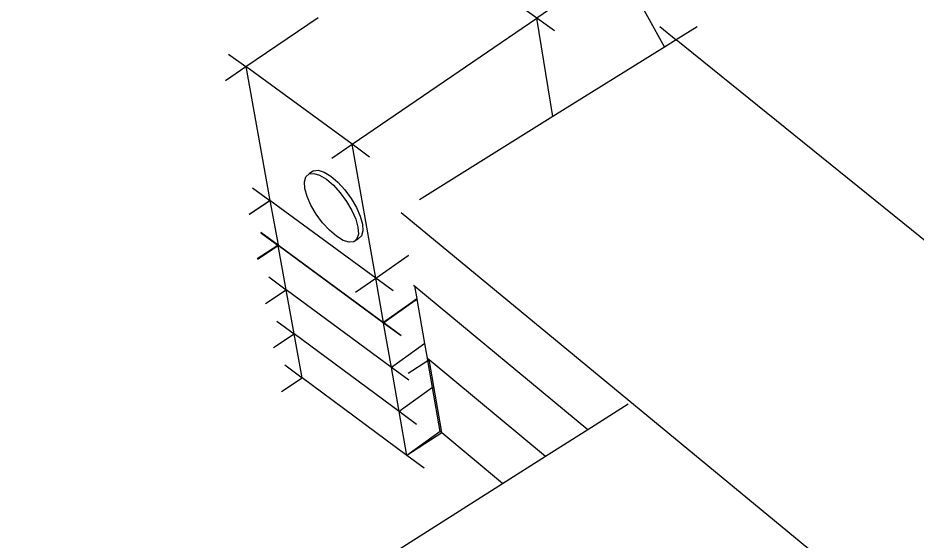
# Model space of a CAD drawing. Header units: inches. Extents: x 105 to 795, y 0 to 500.
# Drawn here: x 319.5 to 375.2, y 280.8 to 313.2 of the extents above; entities that cross this region are included whole.
import ezdxf

# ---------------------------------------------------------------- set-up
doc = ezdxf.new("R2010")
doc.units = ezdxf.units.IN
doc.header["$MEASUREMENT"] = 0

# ---------------------------------------------------------------- blocks, each defined once
blk = doc.blocks.new('block 296')
at = {"color": 7, "lineweight": 25, "true_color": 0xffffff}
blk.add_lwpolyline([(335.776, 290.057), (337.058, 290.911)], dxfattribs=at)
blk = doc.blocks.new('block 297')
at = {"color": 7, "lineweight": 25, "true_color": 0xffffff}
blk.add_lwpolyline([(344.632, 285.301), (343.552, 286.101)], dxfattribs=at)
blk = doc.blocks.new('block 298')
at = {"color": 7, "lineweight": 25, "true_color": 0xffffff}
blk.add_lwpolyline([(335.983, 291.707), (337.058, 290.911)], dxfattribs=at)
blk = doc.blocks.new('block 299')
at = {"color": 7, "lineweight": 25, "true_color": 0xffffff}
blk.add_lwpolyline([(343.552, 286.101), (337.058, 290.911)], dxfattribs=at)
blk = doc.blocks.new('block 300')
at = {"color": 7, "lineweight": 25, "true_color": 0xffffff}
blk.add_lwpolyline([(345.611, 287.588), (343.552, 286.101)], dxfattribs=at)
blk = doc.blocks.new('block 301')
at = {"color": 7, "lineweight": 25, "true_color": 0xffffff}
blk.add_lwpolyline([(345.611, 287.588), (345.697, 287.643)], dxfattribs=at)
blk = doc.blocks.new('block 314')
at = {"color": 7, "lineweight": 25, "true_color": 0xffffff}
blk.add_lwpolyline([(335.285, 292.778), (336.566, 293.631)], dxfattribs=at)
blk = doc.blocks.new('block 315')
at = {"color": 7, "lineweight": 25, "true_color": 0xffffff}
blk.add_lwpolyline([(344.154, 288.021), (343.074, 288.82)], dxfattribs=at)
blk = doc.blocks.new('block 316')
at = {"color": 7, "lineweight": 25, "true_color": 0xffffff}
blk.add_lwpolyline([(335.492, 294.425), (336.566, 293.631)], dxfattribs=at)
blk = doc.blocks.new('block 317')
at = {"color": 7, "lineweight": 25, "true_color": 0xffffff}
blk.add_lwpolyline([(343.074, 288.82), (336.566, 293.631)], dxfattribs=at)
blk = doc.blocks.new('block 318')
at = {"color": 7, "lineweight": 25, "true_color": 0xffffff}
blk.add_lwpolyline([(345.14, 290.308), (343.074, 288.82)], dxfattribs=at)
blk = doc.blocks.new('block 319')
at = {"color": 7, "lineweight": 25, "true_color": 0xffffff}
blk.add_lwpolyline([(345.14, 290.308), (345.226, 290.362)], dxfattribs=at)
blk = doc.blocks.new('block 325')
at = {"color": 7, "lineweight": 25, "true_color": 0xffffff}
blk.add_lwpolyline([(337.058, 290.911), (336.566, 293.631)], dxfattribs=at)
blk = doc.blocks.new('block 326')
at = {"color": 7, "lineweight": 25, "true_color": 0xffffff}
blk.add_lwpolyline([(343.552, 286.101), (343.074, 288.82)], dxfattribs=at)
blk = doc.blocks.new('block 327')
at = {"color": 7, "lineweight": 25, "true_color": 0xffffff}
blk.add_lwpolyline([(345.611, 287.588), (345.14, 290.308)], dxfattribs=at)
blk = doc.blocks.new('block 340')
at = {"color": 7, "lineweight": 25, "true_color": 0xffffff}
blk.add_lwpolyline([(336.566, 293.631), (336.072, 296.364)], dxfattribs=at)
blk = doc.blocks.new('block 349')
at = {"color": 7, "lineweight": 25, "true_color": 0xffffff}
blk.add_lwpolyline([(344.666, 293.04), (344.666, 293.04)], dxfattribs=at)
blk = doc.blocks.new('block 350')
at = {"color": 7, "lineweight": 25, "true_color": 0xffffff}
blk.add_lwpolyline([(343.674, 290.756), (342.595, 291.553)], dxfattribs=at)
blk = doc.blocks.new('block 351')
at = {"color": 7, "lineweight": 25, "true_color": 0xffffff}
blk.add_lwpolyline([(334.999, 297.156), (336.072, 296.364)], dxfattribs=at)
blk = doc.blocks.new('block 352')
at = {"color": 7, "lineweight": 25, "true_color": 0xffffff}
blk.add_lwpolyline([(342.595, 291.553), (336.072, 296.364)], dxfattribs=at)
blk = doc.blocks.new('block 353')
at = {"color": 7, "lineweight": 25, "true_color": 0xffffff}
blk.add_lwpolyline([(343.074, 288.82), (342.595, 291.553)], dxfattribs=at)
blk = doc.blocks.new('block 354')
at = {"color": 7, "lineweight": 25, "true_color": 0xffffff}
blk.add_lwpolyline([(334.791, 295.514), (336.072, 296.364)], dxfattribs=at)
blk = doc.blocks.new('block 357')
at = {"color": 7, "lineweight": 25, "true_color": 0xffffff}
blk.add_lwpolyline([(344.666, 293.04), (342.595, 291.553)], dxfattribs=at)
blk = doc.blocks.new('block 552')
at = {"color": 7, "lineweight": 25, "true_color": 0xffffff}
blk.add_lwpolyline([(344.666, 293.04), (344.189, 295.786)], dxfattribs=at)
blk = doc.blocks.new('block 555')
at = {"color": 7, "lineweight": 25, "true_color": 0xffffff}
blk.add_lwpolyline([(336.072, 296.364), (335.576, 299.11)], dxfattribs=at)
blk = doc.blocks.new('block 566')
at = {"color": 7, "lineweight": 25, "true_color": 0xffffff}
blk.add_lwpolyline([(343.797, 295.54), (344.189, 295.786)], dxfattribs=at)
blk = doc.blocks.new('block 567')
at = {"color": 7, "lineweight": 25, "true_color": 0xffffff}
blk.add_lwpolyline([(344.189, 295.786), (344.189, 295.787)], dxfattribs=at)
blk = doc.blocks.new('block 569')
at = {"color": 7, "lineweight": 25, "true_color": 0xffffff}
blk.add_lwpolyline([(343.192, 293.504), (342.112, 294.299)], dxfattribs=at)
blk = doc.blocks.new('block 570')
at = {"color": 7, "lineweight": 25, "true_color": 0xffffff}
blk.add_lwpolyline([(342.112, 294.299), (335.576, 299.11)], dxfattribs=at)
blk = doc.blocks.new('block 572')
at = {"color": 7, "lineweight": 25, "true_color": 0xffffff}
blk.add_lwpolyline([(342.595, 291.553), (342.112, 294.299)], dxfattribs=at)
blk = doc.blocks.new('block 573')
at = {"color": 7, "lineweight": 25, "true_color": 0xffffff}
blk.add_lwpolyline([(334.294, 298.262), (335.576, 299.11)], dxfattribs=at)
blk = doc.blocks.new('block 574')
at = {"color": 7, "lineweight": 25, "true_color": 0xffffff}
blk.add_lwpolyline([(335.576, 299.11), (335.595, 299.123)], dxfattribs=at)
blk = doc.blocks.new('block 579')
at = {"color": 7, "lineweight": 25, "true_color": 0xffffff}
blk.add_lwpolyline([(344.184, 295.817), (344.051, 296.584)], dxfattribs=at)
blk = doc.blocks.new('block 580')
at = {"color": 7, "lineweight": 25, "true_color": 0xffffff}
blk.add_lwpolyline([(344.184, 295.817), (344.184, 295.817)], dxfattribs=at)
blk = doc.blocks.new('block 587')
at = {"color": 7, "lineweight": 25, "true_color": 0xffffff}
blk.add_lwpolyline([(342.107, 294.33), (341.623, 297.089)], dxfattribs=at)
blk = doc.blocks.new('block 621')
at = {"color": 7, "lineweight": 25, "true_color": 0xffffff}
blk.add_lwpolyline([(333.789, 301.056), (335.072, 301.902)], dxfattribs=at)
blk = doc.blocks.new('block 631')
at = {"color": 7, "lineweight": 25, "true_color": 0xffffff}
blk.add_lwpolyline([(335.072, 301.902), (335.57, 299.142)], dxfattribs=at)
blk = doc.blocks.new('block 632')
at = {"color": 7, "lineweight": 25, "true_color": 0xffffff}
blk.add_lwpolyline([(334.497, 299.932), (335.57, 299.142)], dxfattribs=at)
blk = doc.blocks.new('block 633')
at = {"color": 7, "lineweight": 25, "true_color": 0xffffff}
blk.add_lwpolyline([(342.702, 296.297), (341.623, 297.089)], dxfattribs=at)
blk = doc.blocks.new('block 634')
at = {"color": 7, "lineweight": 25, "true_color": 0xffffff}
blk.add_lwpolyline([(333.999, 302.69), (335.072, 301.902)], dxfattribs=at)
blk = doc.blocks.new('block 635')
at = {"color": 7, "lineweight": 25, "true_color": 0xffffff}
blk.add_lwpolyline([(341.623, 297.089), (335.072, 301.902)], dxfattribs=at)
blk = doc.blocks.new('block 636')
at = {"color": 7, "lineweight": 25, "true_color": 0xffffff}
blk.add_lwpolyline([(333.574, 310.192), (335.072, 301.902)], dxfattribs=at)
blk = doc.blocks.new('block 637')
at = {"color": 7, "lineweight": 25, "true_color": 0xffffff}
blk.add_lwpolyline([(341.623, 297.089), (340.167, 305.378)], dxfattribs=at)
blk = doc.blocks.new('block 638')
at = {"color": 7, "lineweight": 25, "true_color": 0xffffff}
blk.add_lwpolyline([(341.245, 304.591), (340.167, 305.378)], dxfattribs=at)
blk = doc.blocks.new('block 639')
at = {"color": 7, "lineweight": 25, "true_color": 0xffffff}
blk.add_lwpolyline([(332.502, 310.975), (333.574, 310.192)], dxfattribs=at)
blk = doc.blocks.new('block 640')
at = {"color": 7, "lineweight": 25, "true_color": 0xffffff}
blk.add_lwpolyline([(340.167, 305.378), (333.574, 310.192)], dxfattribs=at)
blk = doc.blocks.new('block 641')
at = {"color": 7, "lineweight": 25, "true_color": 0xffffff}
blk.add_lwpolyline([(352.61, 307.092), (351.61, 313.186)], dxfattribs=at)
blk = doc.blocks.new('block 642')
at = {"color": 7, "lineweight": 25, "true_color": 0xffffff}
blk.add_lwpolyline([(352.696, 312.404), (351.61, 313.186)], dxfattribs=at)
blk = doc.blocks.new('block 644')
at = {"color": 7, "lineweight": 25, "true_color": 0xffffff}
blk.add_lwpolyline([(351.61, 313.186), (345.014, 317.934)], dxfattribs=at)
blk = doc.blocks.new('block 645')
at = {"color": 7, "lineweight": 25, "true_color": 0xffffff}
blk.add_lwpolyline([(338.908, 304.52), (340.167, 305.378)], dxfattribs=at)
blk = doc.blocks.new('block 646')
at = {"color": 7, "lineweight": 25, "true_color": 0xffffff}
blk.add_lwpolyline([(352.858, 314.037), (351.61, 313.186)], dxfattribs=at)
blk = doc.blocks.new('block 647')
at = {"color": 7, "lineweight": 25, "true_color": 0xffffff}
blk.add_lwpolyline([(340.167, 305.378), (351.61, 313.186)], dxfattribs=at)
blk = doc.blocks.new('block 648')
at = {"color": 7, "lineweight": 25, "true_color": 0xffffff}
blk.add_lwpolyline([(340.365, 296.225), (341.623, 297.089)], dxfattribs=at)
blk = doc.blocks.new('block 649')
at = {"color": 7, "lineweight": 25, "true_color": 0xffffff}
blk.add_lwpolyline([(332.31, 309.336), (333.574, 310.192)], dxfattribs=at)
blk = doc.blocks.new('block 651')
at = {"color": 7, "lineweight": 25, "true_color": 0xffffff}
blk.add_lwpolyline([(333.809, 301.041), (335.072, 301.902)], dxfattribs=at)
blk = doc.blocks.new('block 653')
at = {"color": 7, "lineweight": 25, "true_color": 0xffffff}
blk.add_lwpolyline([(337.772, 303.735), (338.063, 303.768)], dxfattribs=at)
blk = doc.blocks.new('block 654')
at = {"color": 7, "lineweight": 25, "true_color": 0xffffff}
blk.add_lwpolyline([(338.063, 303.768), (338.428, 303.654)], dxfattribs=at)
blk = doc.blocks.new('block 655')
at = {"color": 7, "lineweight": 25, "true_color": 0xffffff}
blk.add_lwpolyline([(338.428, 303.654), (338.844, 303.403)], dxfattribs=at)
blk = doc.blocks.new('block 656')
at = {"color": 7, "lineweight": 25, "true_color": 0xffffff}
blk.add_lwpolyline([(338.844, 303.403), (339.281, 303.03)], dxfattribs=at)
blk = doc.blocks.new('block 657')
at = {"color": 7, "lineweight": 25, "true_color": 0xffffff}
blk.add_lwpolyline([(339.281, 303.03), (339.71, 302.562)], dxfattribs=at)
blk = doc.blocks.new('block 658')
at = {"color": 7, "lineweight": 25, "true_color": 0xffffff}
blk.add_lwpolyline([(339.71, 302.562), (340.101, 302.03)], dxfattribs=at)
blk = doc.blocks.new('block 659')
at = {"color": 7, "lineweight": 25, "true_color": 0xffffff}
blk.add_lwpolyline([(340.101, 302.03), (340.428, 301.472)], dxfattribs=at)
blk = doc.blocks.new('block 660')
at = {"color": 7, "lineweight": 25, "true_color": 0xffffff}
blk.add_lwpolyline([(340.428, 301.472), (340.667, 300.924)], dxfattribs=at)
blk = doc.blocks.new('block 661')
at = {"color": 7, "lineweight": 25, "true_color": 0xffffff}
blk.add_lwpolyline([(340.667, 300.924), (340.804, 300.425)], dxfattribs=at)
blk = doc.blocks.new('block 662')
at = {"color": 7, "lineweight": 25, "true_color": 0xffffff}
blk.add_lwpolyline([(340.804, 300.425), (340.829, 300.009)], dxfattribs=at)
blk = doc.blocks.new('block 663')
at = {"color": 7, "lineweight": 25, "true_color": 0xffffff}
blk.add_lwpolyline([(340.829, 300.009), (340.739, 299.704)], dxfattribs=at)
blk = doc.blocks.new('block 664')
at = {"color": 7, "lineweight": 25, "true_color": 0xffffff}
blk.add_lwpolyline([(340.739, 299.704), (340.542, 299.53)], dxfattribs=at)
blk = doc.blocks.new('block 665')
at = {"color": 7, "lineweight": 25, "true_color": 0xffffff}
blk.add_lwpolyline([(337.298, 303.37), (337.494, 303.545)], dxfattribs=at)
blk = doc.blocks.new('block 666')
at = {"color": 7, "lineweight": 25, "true_color": 0xffffff}
blk.add_lwpolyline([(337.21, 303.063), (337.298, 303.37)], dxfattribs=at)
blk = doc.blocks.new('block 667')
at = {"color": 7, "lineweight": 25, "true_color": 0xffffff}
blk.add_lwpolyline([(337.236, 302.646), (337.21, 303.063)], dxfattribs=at)
blk = doc.blocks.new('block 668')
at = {"color": 7, "lineweight": 25, "true_color": 0xffffff}
blk.add_lwpolyline([(337.373, 302.148), (337.236, 302.646)], dxfattribs=at)
blk = doc.blocks.new('block 669')
at = {"color": 7, "lineweight": 25, "true_color": 0xffffff}
blk.add_lwpolyline([(337.613, 301.602), (337.373, 302.148)], dxfattribs=at)
blk = doc.blocks.new('block 670')
at = {"color": 7, "lineweight": 25, "true_color": 0xffffff}
blk.add_lwpolyline([(337.939, 301.045), (337.613, 301.602)], dxfattribs=at)
blk = doc.blocks.new('block 671')
at = {"color": 7, "lineweight": 25, "true_color": 0xffffff}
blk.add_lwpolyline([(338.329, 300.515), (337.939, 301.045)], dxfattribs=at)
blk = doc.blocks.new('block 672')
at = {"color": 7, "lineweight": 25, "true_color": 0xffffff}
blk.add_lwpolyline([(338.756, 300.048), (338.329, 300.515)], dxfattribs=at)
blk = doc.blocks.new('block 673')
at = {"color": 7, "lineweight": 25, "true_color": 0xffffff}
blk.add_lwpolyline([(339.192, 299.676), (338.756, 300.048)], dxfattribs=at)
blk = doc.blocks.new('block 674')
at = {"color": 7, "lineweight": 25, "true_color": 0xffffff}
blk.add_lwpolyline([(339.606, 299.424), (339.192, 299.676)], dxfattribs=at)
blk = doc.blocks.new('block 675')
at = {"color": 7, "lineweight": 25, "true_color": 0xffffff}
blk.add_lwpolyline([(339.972, 299.309), (339.606, 299.424)], dxfattribs=at)
blk = doc.blocks.new('block 676')
at = {"color": 7, "lineweight": 25, "true_color": 0xffffff}
blk.add_lwpolyline([(340.263, 299.339), (339.972, 299.309)], dxfattribs=at)
blk = doc.blocks.new('block 677')
at = {"color": 7, "lineweight": 25, "true_color": 0xffffff}
blk.add_lwpolyline([(340.46, 299.513), (340.263, 299.339)], dxfattribs=at)
blk = doc.blocks.new('block 678')
at = {"color": 7, "lineweight": 25, "true_color": 0xffffff}
blk.add_lwpolyline([(340.55, 299.818), (340.46, 299.513)], dxfattribs=at)
blk = doc.blocks.new('block 679')
at = {"color": 7, "lineweight": 25, "true_color": 0xffffff}
blk.add_lwpolyline([(340.526, 300.234), (340.55, 299.818)], dxfattribs=at)
blk = doc.blocks.new('block 680')
at = {"color": 7, "lineweight": 25, "true_color": 0xffffff}
blk.add_lwpolyline([(340.389, 300.733), (340.526, 300.234)], dxfattribs=at)
blk = doc.blocks.new('block 681')
at = {"color": 7, "lineweight": 25, "true_color": 0xffffff}
blk.add_lwpolyline([(340.149, 301.281), (340.389, 300.733)], dxfattribs=at)
blk = doc.blocks.new('block 682')
at = {"color": 7, "lineweight": 25, "true_color": 0xffffff}
blk.add_lwpolyline([(339.822, 301.84), (340.149, 301.281)], dxfattribs=at)
blk = doc.blocks.new('block 683')
at = {"color": 7, "lineweight": 25, "true_color": 0xffffff}
blk.add_lwpolyline([(339.431, 302.372), (339.822, 301.84)], dxfattribs=at)
blk = doc.blocks.new('block 684')
at = {"color": 7, "lineweight": 25, "true_color": 0xffffff}
blk.add_lwpolyline([(339.002, 302.84), (339.431, 302.372)], dxfattribs=at)
blk = doc.blocks.new('block 685')
at = {"color": 7, "lineweight": 25, "true_color": 0xffffff}
blk.add_lwpolyline([(338.565, 303.212), (339.002, 302.84)], dxfattribs=at)
blk = doc.blocks.new('block 686')
at = {"color": 7, "lineweight": 25, "true_color": 0xffffff}
blk.add_lwpolyline([(338.149, 303.464), (338.565, 303.212)], dxfattribs=at)
blk = doc.blocks.new('block 687')
at = {"color": 7, "lineweight": 25, "true_color": 0xffffff}
blk.add_lwpolyline([(337.784, 303.578), (338.149, 303.464)], dxfattribs=at)
blk = doc.blocks.new('block 688')
at = {"color": 7, "lineweight": 25, "true_color": 0xffffff}
blk.add_lwpolyline([(337.494, 303.545), (337.784, 303.578)], dxfattribs=at)
blk = doc.blocks.new('block 689')
at = {"color": 7, "lineweight": 25, "true_color": 0xffffff}
blk.add_lwpolyline([(337.772, 303.735), (337.494, 303.545)], dxfattribs=at)
blk = doc.blocks.new('block 690')
at = {"color": 7, "lineweight": 25, "true_color": 0xffffff}
blk.add_lwpolyline([(340.542, 299.53), (340.263, 299.339)], dxfattribs=at)
blk = doc.blocks.new('block 766')
at = {"color": 7, "lineweight": 25, "true_color": 0xffffff}
blk.add_lwpolyline([(345.723, 287.496), (345.611, 287.588)], dxfattribs=at)
blk = doc.blocks.new('block 773')
at = {"color": 7, "lineweight": 25, "true_color": 0xffffff}
blk.add_lwpolyline([(349.488, 284.361), (345.723, 287.496)], dxfattribs=at)
blk = doc.blocks.new('block 787')
at = {"color": 7, "lineweight": 25, "true_color": 0xffffff}
blk.add_lwpolyline([(344.824, 292.128), (344.936, 292.035)], dxfattribs=at)
blk = doc.blocks.new('block 2056')
at = {"color": 7, "lineweight": 25, "true_color": 0xffffff}
blk.add_lwpolyline([(344.18, 295.794), (344.177, 295.812)], dxfattribs=at)
blk = doc.blocks.new('block 2120')
at = {"color": 7, "lineweight": 25, "true_color": 0xffffff}
blk.add_lwpolyline([(361.55, 312.667), (360.251, 311.857)], dxfattribs=at)
blk = doc.blocks.new('block 2125')
at = {"color": 7, "lineweight": 25, "true_color": 0xffffff}
blk.add_lwpolyline([(359.229, 312.683), (360.251, 311.857)], dxfattribs=at)
blk = doc.blocks.new('block 2139')
at = {"color": 7, "lineweight": 25, "true_color": 0xffffff}
blk.add_lwpolyline([(343.212, 301.16), (413.087, 243.489)], dxfattribs=at)
blk = doc.blocks.new('block 2594')
at = {"color": 7, "lineweight": 25, "true_color": 0xffffff}
blk.add_lwpolyline([(344.824, 292.128), (344.666, 293.04)], dxfattribs=at)
blk = doc.blocks.new('block 2642')
at = {"color": 7, "lineweight": 25, "true_color": 0xffffff}
blk.add_lwpolyline([(334.502, 299.901), (335.551, 299.129)], dxfattribs=at)
blk = doc.blocks.new('block 2643')
at = {"color": 7, "lineweight": 25, "true_color": 0xffffff}
blk.add_lwpolyline([(335.551, 299.129), (335.576, 299.11)], dxfattribs=at)
blk = doc.blocks.new('block 2646')
at = {"color": 7, "lineweight": 25, "true_color": 0xffffff}
blk.add_lwpolyline([(344.189, 295.786), (342.131, 294.312)], dxfattribs=at)
blk = doc.blocks.new('block 2647')
at = {"color": 7, "lineweight": 25, "true_color": 0xffffff}
blk.add_lwpolyline([(342.131, 294.312), (342.112, 294.299)], dxfattribs=at)
blk = doc.blocks.new('block 2657')
at = {"color": 7, "lineweight": 25, "true_color": 0xffffff}
blk.add_lwpolyline([(334.288, 298.293), (335.551, 299.129)], dxfattribs=at)
blk = doc.blocks.new('block 2658')
at = {"color": 7, "lineweight": 25, "true_color": 0xffffff}
blk.add_lwpolyline([(335.551, 299.129), (335.57, 299.142)], dxfattribs=at)
blk = doc.blocks.new('block 2659')
at = {"color": 7, "lineweight": 25, "true_color": 0xffffff}
blk.add_lwpolyline([(343.797, 295.54), (342.107, 294.33)], dxfattribs=at)
blk = doc.blocks.new('block 2682')
at = {"color": 7, "lineweight": 25, "true_color": 0xffffff}
blk.add_lwpolyline([(357.419, 315.23), (359.527, 311.405)], dxfattribs=at)
blk = doc.blocks.new('block 2684')
at = {"color": 7, "lineweight": 25, "true_color": 0xffffff}
blk.add_lwpolyline([(343.187, 293.535), (342.131, 294.312)], dxfattribs=at)
blk = doc.blocks.new('block 2685')
at = {"color": 7, "lineweight": 25, "true_color": 0xffffff}
blk.add_lwpolyline([(342.131, 294.312), (342.107, 294.33)], dxfattribs=at)
blk = doc.blocks.new('block 2686')
at = {"color": 7, "lineweight": 25, "true_color": 0xffffff}
blk.add_lwpolyline([(335.57, 299.142), (335.595, 299.123)], dxfattribs=at)
blk = doc.blocks.new('block 2687')
at = {"color": 7, "lineweight": 25, "true_color": 0xffffff}
blk.add_lwpolyline([(335.595, 299.123), (342.107, 294.33)], dxfattribs=at)
blk = doc.blocks.new('block 2688')
at = {"color": 7, "lineweight": 25, "true_color": 0xffffff}
blk.add_lwpolyline([(341.623, 297.089), (343.646, 298.481)], dxfattribs=at)
blk = doc.blocks.new('block 2689')
at = {"color": 7, "lineweight": 25, "true_color": 0xffffff}
blk.add_lwpolyline([(343.646, 298.481), (343.673, 298.5)], dxfattribs=at)
blk = doc.blocks.new('block 2721')
at = {"color": 7, "lineweight": 25, "true_color": 0xffffff}
blk.add_lwpolyline([(343.633, 291.202), (344.849, 291.98)], dxfattribs=at)
blk = doc.blocks.new('block 2722')
at = {"color": 7, "lineweight": 25, "true_color": 0xffffff}
blk.add_lwpolyline([(344.849, 291.98), (344.936, 292.035)], dxfattribs=at)
blk = doc.blocks.new('block 2725')
at = {"color": 7, "lineweight": 25, "true_color": 0xffffff}
blk.add_lwpolyline([(345.723, 287.496), (345.697, 287.643)], dxfattribs=at)
blk = doc.blocks.new('block 2728')
at = {"color": 7, "lineweight": 25, "true_color": 0xffffff}
blk.add_lwpolyline([(319.455, 265.274), (349.488, 284.361)], dxfattribs=at)
blk = doc.blocks.new('block 3073')
at = {"color": 7, "lineweight": 25, "true_color": 0xffffff}
blk.add_lwpolyline([(344.824, 292.128), (344.936, 292.035)], dxfattribs=at)
blk = doc.blocks.new('block 3074')
at = {"color": 7, "lineweight": 25, "true_color": 0xffffff}
blk.add_lwpolyline([(344.936, 292.035), (352.142, 286.048)], dxfattribs=at)
blk = doc.blocks.new('block 3102')
at = {"color": 7, "lineweight": 25, "true_color": 0xffffff}
blk.add_lwpolyline([(344.051, 296.584), (354.763, 287.714)], dxfattribs=at)
blk = doc.blocks.new('block 3107')
at = {"color": 7, "lineweight": 25, "true_color": 0xffffff}
blk.add_lwpolyline([(352.61, 307.092), (344.345, 301.937)], dxfattribs=at)
blk = doc.blocks.new('block 3258')
at = {"color": 7, "lineweight": 25, "true_color": 0xffffff}
blk.add_lwpolyline([(345.14, 290.308), (344.849, 291.98)], dxfattribs=at)
blk = doc.blocks.new('block 3259')
at = {"color": 7, "lineweight": 25, "true_color": 0xffffff}
blk.add_lwpolyline([(344.849, 291.98), (344.824, 292.128)], dxfattribs=at)
blk = doc.blocks.new('block 3286')
at = {"color": 7, "lineweight": 25, "true_color": 0xffffff}
blk.add_lwpolyline([(344.184, 295.817), (344.177, 295.812)], dxfattribs=at)
blk = doc.blocks.new('block 3287')
at = {"color": 7, "lineweight": 25, "true_color": 0xffffff}
blk.add_lwpolyline([(344.177, 295.812), (343.797, 295.54)], dxfattribs=at)
blk = doc.blocks.new('block 3295')
at = {"color": 7, "lineweight": 25, "true_color": 0xffffff}
blk.add_lwpolyline([(333.574, 310.192), (338.063, 313.229)], dxfattribs=at)
blk = doc.blocks.new('block 3303')
at = {"color": 7, "lineweight": 25, "true_color": 0xffffff}
blk.add_lwpolyline([(345.697, 287.643), (345.226, 290.362)], dxfattribs=at)
blk = doc.blocks.new('block 3304')
at = {"color": 7, "lineweight": 25, "true_color": 0xffffff}
blk.add_lwpolyline([(345.226, 290.362), (344.936, 292.035)], dxfattribs=at)
blk = doc.blocks.new('block 3305')
at = {"color": 7, "lineweight": 25, "true_color": 0xffffff}
blk.add_lwpolyline([(349.488, 284.361), (352.142, 286.048)], dxfattribs=at)
blk = doc.blocks.new('block 3403')
at = {"color": 7, "lineweight": 25, "true_color": 0xffffff}
blk.add_lwpolyline([(343.963, 296.657), (344.051, 296.584)], dxfattribs=at)
blk = doc.blocks.new('block 3404')
at = {"color": 7, "lineweight": 25, "true_color": 0xffffff}
blk.add_lwpolyline([(344.051, 296.584), (344.051, 296.584)], dxfattribs=at)
blk = doc.blocks.new('block 3409')
at = {"color": 7, "lineweight": 25, "true_color": 0xffffff}
blk.add_lwpolyline([(360.251, 311.857), (359.527, 311.405)], dxfattribs=at)
blk = doc.blocks.new('block 3410')
at = {"color": 7, "lineweight": 25, "true_color": 0xffffff}
blk.add_lwpolyline([(359.527, 311.405), (352.61, 307.092)], dxfattribs=at)
blk = doc.blocks.new('block 3488')
at = {"color": 7, "lineweight": 25, "true_color": 0xffffff}
blk.add_lwpolyline([(352.142, 286.048), (354.763, 287.714)], dxfattribs=at)
blk = doc.blocks.new('block 3489')
at = {"color": 7, "lineweight": 25, "true_color": 0xffffff}
blk.add_lwpolyline([(354.763, 287.714), (357.265, 289.304)], dxfattribs=at)
blk = doc.blocks.new('block 3652')
at = {"color": 7, "lineweight": 25, "true_color": 0xffffff}
blk.add_lwpolyline([(345.723, 287.496), (343.552, 286.101)], dxfattribs=at)
blk = doc.blocks.new('block 3671')
at = {"color": 7, "lineweight": 25, "true_color": 0xffffff}
blk.add_lwpolyline([(386.616, 290.56), (360.251, 311.857)], dxfattribs=at)

msp = doc.modelspace()

# ---------------------------------------------------------------- block references
for name in ['block 644', 'block 2682', 'block 646', 'block 3295', 'block 647', 'block 641', 'block 642', 'block 2125', 'block 2120', 'block 3409', 'block 3671', 'block 639', 'block 3410', 'block 649', 'block 636', 'block 640', 'block 3107', 'block 645', 'block 637', 'block 638', 'block 689', 'block 653', 'block 654', 'block 655', 'block 666', 'block 665', 'block 688', 'block 687', 'block 686', 'block 685', 'block 656', 'block 634', 'block 667', 'block 668', 'block 684', 'block 657', 'block 658', 'block 669', 'block 683', 'block 659', 'block 621', 'block 651', 'block 631', 'block 635', 'block 670', 'block 682', 'block 660', 'block 671', 'block 681', 'block 661', 'block 2139', 'block 672', 'block 680', 'block 662', 'block 632', 'block 2642', 'block 673', 'block 678', 'block 679', 'block 663', 'block 674', 'block 675', 'block 676', 'block 690', 'block 677', 'block 664', 'block 2657', 'block 573', 'block 2658', 'block 2643', 'block 2686', 'block 574', 'block 555', 'block 570', 'block 2687', 'block 2688', 'block 2689', 'block 351', 'block 648', 'block 587', 'block 633', 'block 3403', 'block 579', 'block 3102', 'block 3404', 'block 354', 'block 340', 'block 352', 'block 2659', 'block 2646', 'block 3287', 'block 566', 'block 3286', 'block 2056', 'block 580', 'block 567', 'block 552', 'block 316', 'block 2685', 'block 2647', 'block 569', 'block 572', 'block 2684', 'block 314', 'block 317', 'block 325', 'block 357', 'block 349', 'block 2594', 'block 2721', 'block 787', 'block 3073', 'block 3259', 'block 2722', 'block 3258', 'block 3074', 'block 3304', 'block 298', 'block 350', 'block 353', 'block 296', 'block 299', 'block 318', 'block 319', 'block 327', 'block 3303', 'block 3489', 'block 315', 'block 326', 'block 300', 'block 3652', 'block 301', 'block 766', 'block 2725', 'block 773', 'block 3488', 'block 297', 'block 3305', 'block 2728']:
    msp.add_blockref(name, (0, 0))

doc.saveas('drawing.dxf')
